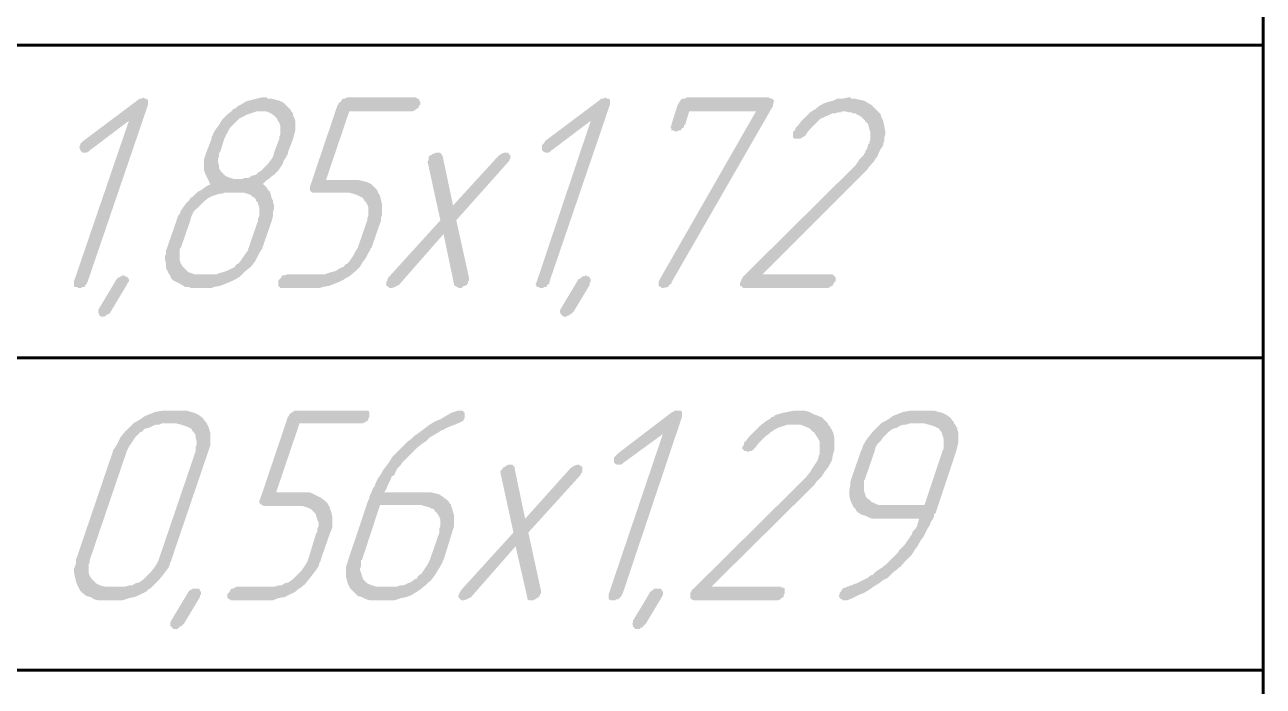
# Model space of a CAD drawing. Extents: x 346 to 4955, y 45 to 639.
# Drawn here: x 1552.69 to 1582.28, y 103.82 to 119.64 of the extents above; entities that cross this region are included whole.
import ezdxf

# ---------------------------------------------------------------- set-up
doc = ezdxf.new("R2010")
doc.units = 0
doc.header["$MEASUREMENT"] = 0
doc.layers.add('PDF _Геометрия', color=7, linetype='CONTINUOUS')
doc.layers.add('PDF _Сплошная заливка', color=7, linetype='CONTINUOUS')

msp = doc.modelspace()

# ---------------------------------------------------------------- hatches: boundary and pattern name
at = {"layer": 'PDF _Сплошная заливка', "transparency": 33554559}
for points in [[(1555.56, 117.879), (1555.586, 117.879), (1555.611, 117.853), (1555.636, 117.853), (1555.636, 117.828), (1555.636, 117.777), (1555.636, 117.727), (1554.194, 113.499), (1554.194, 113.499), (1554.168, 113.448), (1554.143, 113.423), (1554.118, 113.372), (1554.092, 113.372), (1554.067, 113.372), (1554.042, 113.347), (1553.991, 113.347), (1553.966, 113.347), (1553.966, 113.347), (1553.941, 113.372), (1553.89, 113.372), (1553.865, 113.398), (1553.865, 113.423), (1553.865, 113.448), (1553.865, 113.499), (1555.181, 117.347), (1554.244, 116.638), (1554.244, 116.638), (1554.219, 116.613), (1554.168, 116.587), (1554.118, 116.587), (1554.092, 116.587), (1554.067, 116.587), (1554.042, 116.613), (1554.017, 116.638), (1554.017, 116.638), (1554.017, 116.663), (1553.991, 116.714), (1554.017, 116.765), (1554.017, 116.765), (1554.017, 116.79), (1554.042, 116.815), (1554.092, 116.866), (1555.408, 117.853), (1555.408, 117.853), (1555.434, 117.879), (1555.484, 117.879), (1555.535, 117.904), (1555.535, 117.904)], [(1562.064, 117.879), (1562.09, 117.879), (1562.115, 117.853), (1562.115, 117.828), (1562.14, 117.803), (1562.14, 117.777), (1562.14, 117.727), (1562.115, 117.727), (1562.115, 117.701), (1562.09, 117.651), (1562.039, 117.625), (1562.039, 117.625), (1562.014, 117.6), (1561.963, 117.575), (1561.913, 117.575), (1560.445, 117.575), (1559.888, 115.929), (1560.597, 115.929), (1560.622, 115.929), (1560.672, 115.929), (1560.774, 115.904), (1560.875, 115.879), (1560.976, 115.828), (1561.052, 115.752), (1561.103, 115.701), (1561.128, 115.651), (1561.128, 115.626), (1561.153, 115.6), (1561.179, 115.55), (1561.204, 115.448), (1561.229, 115.347), (1561.229, 115.246), (1561.229, 115.094), (1561.204, 115.043), (1561.204, 114.967), (1560.976, 114.309), (1560.976, 114.309), (1560.976, 114.309), (1560.951, 114.284), (1560.951, 114.259), (1560.9, 114.183), (1560.85, 114.081), (1560.774, 113.98), (1560.698, 113.853), (1560.597, 113.752), (1560.445, 113.626), (1560.445, 113.626), (1560.419, 113.626), (1560.419, 113.6), (1560.394, 113.6), (1560.343, 113.575), (1560.318, 113.55), (1560.217, 113.499), (1560.09, 113.448), (1559.964, 113.398), (1559.812, 113.372), (1559.736, 113.347), (1559.66, 113.347), (1558.85, 113.347), (1558.8, 113.347), (1558.774, 113.372), (1558.749, 113.398), (1558.749, 113.398), (1558.749, 113.423), (1558.749, 113.474), (1558.749, 113.499), (1558.749, 113.524), (1558.749, 113.524), (1558.774, 113.55), (1558.825, 113.6), (1558.825, 113.626), (1558.85, 113.651), (1558.901, 113.651), (1558.977, 113.676), (1559.812, 113.676), (1559.863, 113.676), (1559.938, 113.702), (1560.014, 113.727), (1560.116, 113.752), (1560.192, 113.803), (1560.293, 113.853), (1560.318, 113.853), (1560.343, 113.904), (1560.394, 113.929), (1560.445, 113.98), (1560.495, 114.056), (1560.546, 114.132), (1560.597, 114.233), (1560.647, 114.309), (1560.875, 114.967), (1560.875, 114.993), (1560.875, 115.018), (1560.9, 115.069), (1560.9, 115.119), (1560.9, 115.195), (1560.9, 115.271), (1560.875, 115.347), (1560.824, 115.423), (1560.824, 115.423), (1560.799, 115.448), (1560.774, 115.499), (1560.723, 115.524), (1560.672, 115.55), (1560.622, 115.575), (1560.546, 115.6), (1560.445, 115.626), (1559.61, 115.626), (1559.584, 115.626), (1559.559, 115.626), (1559.534, 115.651), (1559.508, 115.676), (1559.508, 115.727), (1559.508, 115.777), (1560.166, 117.727), (1560.166, 117.727), (1560.192, 117.752), (1560.192, 117.777), (1560.242, 117.803), (1560.268, 117.853), (1560.293, 117.879), (1560.343, 117.879), (1560.394, 117.904), (1562.039, 117.904)], [(1566.595, 117.879), (1566.645, 117.879), (1566.67, 117.853), (1566.67, 117.853), (1566.67, 117.828), (1566.67, 117.777), (1566.67, 117.727), (1565.228, 113.499), (1565.228, 113.499), (1565.228, 113.448), (1565.177, 113.423), (1565.152, 113.372), (1565.127, 113.372), (1565.101, 113.372), (1565.076, 113.347), (1565.025, 113.347), (1565.025, 113.347), (1565, 113.347), (1564.975, 113.372), (1564.924, 113.372), (1564.924, 113.398), (1564.899, 113.423), (1564.899, 113.448), (1564.924, 113.499), (1566.215, 117.347), (1565.278, 116.638), (1565.278, 116.638), (1565.253, 116.613), (1565.203, 116.587), (1565.152, 116.587), (1565.152, 116.587), (1565.127, 116.587), (1565.076, 116.613), (1565.051, 116.638), (1565.051, 116.638), (1565.051, 116.663), (1565.051, 116.714), (1565.051, 116.765), (1565.051, 116.765), (1565.076, 116.79), (1565.101, 116.815), (1565.127, 116.866), (1566.443, 117.853), (1566.443, 117.853), (1566.468, 117.879), (1566.519, 117.879), (1566.569, 117.904), (1566.569, 117.904)], [(1570.517, 117.879), (1570.542, 117.879), (1570.568, 117.853), (1570.568, 117.853), (1570.593, 117.828), (1570.593, 117.803), (1570.568, 117.752), (1570.568, 117.701), (1568.138, 113.474), (1568.138, 113.474), (1568.138, 113.448), (1568.088, 113.423), (1568.062, 113.372), (1567.936, 113.347), (1567.936, 113.347), (1567.911, 113.347), (1567.885, 113.372), (1567.835, 113.398), (1567.835, 113.398), (1567.835, 113.423), (1567.835, 113.448), (1567.835, 113.499), (1567.86, 113.55), (1570.163, 117.575), (1568.568, 117.575), (1568.467, 117.246), (1568.442, 117.246), (1568.442, 117.195), (1568.391, 117.17), (1568.366, 117.119), (1568.341, 117.119), (1568.315, 117.119), (1568.29, 117.094), (1568.239, 117.094), (1568.239, 117.094), (1568.214, 117.094), (1568.189, 117.119), (1568.138, 117.119), (1568.138, 117.144), (1568.138, 117.17), (1568.113, 117.195), (1568.138, 117.22), (1568.138, 117.246), (1568.29, 117.727), (1568.29, 117.727), (1568.315, 117.752), (1568.315, 117.777), (1568.341, 117.803), (1568.366, 117.853), (1568.417, 117.879), (1568.467, 117.879), (1568.518, 117.904), (1570.467, 117.904)], [(1572.441, 117.879), (1572.466, 117.879), (1572.516, 117.879), (1572.618, 117.853), (1572.744, 117.828), (1572.871, 117.752), (1572.921, 117.727), (1572.972, 117.676), (1573.023, 117.625), (1573.073, 117.575), (1573.073, 117.575), (1573.099, 117.549), (1573.099, 117.549), (1573.124, 117.524), (1573.149, 117.474), (1573.149, 117.448), (1573.2, 117.347), (1573.225, 117.22), (1573.25, 117.094), (1573.25, 117.018), (1573.225, 116.942), (1573.225, 116.866), (1573.2, 116.79), (1573.2, 116.765), (1573.2, 116.765), (1573.175, 116.714), (1573.149, 116.689), (1573.124, 116.638), (1573.099, 116.587), (1573.048, 116.461), (1573.023, 116.461), (1573.023, 116.436), (1572.997, 116.41), (1572.972, 116.36), (1572.921, 116.309), (1572.871, 116.258), (1572.82, 116.182), (1572.744, 116.107), (1570.315, 113.676), (1571.96, 113.676), (1571.985, 113.676), (1572.01, 113.651), (1572.036, 113.626), (1572.036, 113.626), (1572.061, 113.6), (1572.061, 113.55), (1572.061, 113.499), (1572.036, 113.499), (1572.036, 113.474), (1572.01, 113.448), (1571.985, 113.398), (1571.96, 113.398), (1571.934, 113.372), (1571.884, 113.347), (1571.833, 113.347), (1569.885, 113.347), (1569.859, 113.347), (1569.834, 113.372), (1569.809, 113.398), (1569.783, 113.398), (1569.783, 113.423), (1569.783, 113.474), (1569.809, 113.524), (1569.809, 113.524), (1569.809, 113.55), (1569.834, 113.575), (1569.834, 113.6), (1572.542, 116.284), (1572.643, 116.436), (1572.744, 116.537), (1572.744, 116.537), (1572.744, 116.562), (1572.77, 116.587), (1572.77, 116.613), (1572.82, 116.689), (1572.846, 116.79), (1572.846, 116.79), (1572.871, 116.79), (1572.871, 116.841), (1572.896, 116.891), (1572.896, 116.967), (1572.896, 117.068), (1572.871, 117.144), (1572.846, 117.246), (1572.82, 117.296), (1572.77, 117.322), (1572.77, 117.347), (1572.77, 117.347), (1572.744, 117.372), (1572.719, 117.398), (1572.694, 117.423), (1572.668, 117.448), (1572.567, 117.499), (1572.567, 117.499), (1572.542, 117.524), (1572.516, 117.524), (1572.466, 117.524), (1572.441, 117.549), (1572.39, 117.549), (1572.263, 117.575), (1572.213, 117.575), (1572.188, 117.549), (1572.112, 117.549), (1572.061, 117.524), (1571.985, 117.524), (1571.884, 117.474), (1571.808, 117.448), (1571.783, 117.423), (1571.757, 117.423), (1571.707, 117.398), (1571.656, 117.347), (1571.58, 117.271), (1571.504, 117.195), (1571.428, 117.119), (1571.352, 117.018), (1571.352, 116.993), (1571.327, 116.993), (1571.302, 116.967), (1571.251, 116.942), (1571.251, 116.942), (1571.226, 116.917), (1571.201, 116.917), (1571.175, 116.917), (1571.15, 116.917), (1571.125, 116.917), (1571.099, 116.917), (1571.049, 116.942), (1571.049, 116.942), (1571.049, 116.967), (1571.049, 117.018), (1571.049, 117.068), (1571.074, 117.119), (1571.099, 117.119), (1571.099, 117.144), (1571.099, 117.17), (1571.125, 117.195), (1571.175, 117.246), (1571.251, 117.347), (1571.352, 117.448), (1571.454, 117.549), (1571.58, 117.625), (1571.707, 117.727), (1571.707, 117.727), (1571.732, 117.727), (1571.732, 117.727), (1571.757, 117.752), (1571.833, 117.777), (1571.909, 117.803), (1572.01, 117.828), (1572.112, 117.879), (1572.238, 117.879), (1572.365, 117.904), (1572.415, 117.904)], [(1564.215, 116.587), (1564.241, 116.587), (1564.266, 116.537), (1564.291, 116.537), (1564.291, 116.512), (1564.291, 116.486), (1564.291, 116.436), (1564.291, 116.436), (1564.266, 116.41), (1564.266, 116.385), (1564.241, 116.36), (1563.001, 114.967), (1563.304, 113.6), (1563.304, 113.575), (1563.304, 113.55), (1563.304, 113.524), (1563.279, 113.499), (1563.279, 113.499), (1563.279, 113.474), (1563.254, 113.423), (1563.203, 113.398), (1563.178, 113.398), (1563.153, 113.372), (1563.127, 113.347), (1563.077, 113.347), (1563.051, 113.347), (1563.026, 113.372), (1562.975, 113.398), (1562.975, 113.398), (1562.95, 113.423), (1562.697, 114.638), (1561.634, 113.423), (1561.533, 113.372), (1561.457, 113.347), (1561.432, 113.347), (1561.406, 113.347), (1561.381, 113.372), (1561.356, 113.398), (1561.33, 113.398), (1561.33, 113.423), (1561.33, 113.448), (1561.33, 113.499), (1561.33, 113.499), (1561.356, 113.524), (1561.356, 113.55), (1561.381, 113.6), (1562.621, 114.967), (1562.317, 116.36), (1562.343, 116.436), (1562.343, 116.461), (1562.343, 116.486), (1562.368, 116.512), (1562.419, 116.537), (1562.444, 116.562), (1562.469, 116.562), (1562.52, 116.587), (1562.571, 116.587), (1562.571, 116.587), (1562.596, 116.587), (1562.646, 116.562), (1562.646, 116.537), (1562.672, 116.512), (1562.925, 115.322), (1564.013, 116.512), (1564.089, 116.562), (1564.165, 116.587), (1564.19, 116.587)], [(1555.079, 113.626), (1555.13, 113.626), (1555.13, 113.6), (1555.155, 113.6), (1555.181, 113.55), (1555.181, 113.524), (1555.181, 113.499), (1555.155, 113.474), (1555.155, 113.474), (1555.13, 113.423), (1554.75, 112.79), (1554.725, 112.74), (1554.674, 112.714), (1554.649, 112.714), (1554.649, 112.689), (1554.624, 112.689), (1554.599, 112.664), (1554.573, 112.664), (1554.573, 112.664), (1554.523, 112.664), (1554.472, 112.689), (1554.472, 112.714), (1554.472, 112.714), (1554.447, 112.765), (1554.447, 112.79), (1554.447, 112.815), (1554.447, 112.815), (1554.472, 112.866), (1554.852, 113.499), (1554.877, 113.55), (1554.902, 113.575), (1554.928, 113.6), (1554.953, 113.6), (1554.978, 113.626), (1555.004, 113.626), (1555.029, 113.651), (1555.054, 113.651)], [(1566.139, 113.626), (1566.164, 113.626), (1566.19, 113.6), (1566.19, 113.6), (1566.215, 113.55), (1566.215, 113.524), (1566.215, 113.499), (1566.19, 113.474), (1566.19, 113.474), (1566.19, 113.423), (1565.81, 112.79), (1565.759, 112.74), (1565.734, 112.714), (1565.709, 112.714), (1565.683, 112.689), (1565.658, 112.689), (1565.633, 112.664), (1565.608, 112.664), (1565.608, 112.664), (1565.557, 112.664), (1565.532, 112.689), (1565.506, 112.714), (1565.506, 112.714), (1565.481, 112.765), (1565.481, 112.79), (1565.481, 112.815), (1565.481, 112.815), (1565.506, 112.866), (1565.886, 113.499), (1565.911, 113.55), (1565.962, 113.575), (1565.987, 113.6), (1565.987, 113.6), (1566.012, 113.626), (1566.063, 113.626), (1566.088, 113.651), (1566.088, 113.651)], [(1560.85, 110.41), (1560.9, 110.41), (1560.925, 110.36), (1560.925, 110.36), (1560.925, 110.335), (1560.925, 110.309), (1560.925, 110.259), (1560.925, 110.259), (1560.9, 110.233), (1560.9, 110.183), (1560.85, 110.157), (1560.824, 110.132), (1560.799, 110.132), (1560.774, 110.107), (1560.723, 110.107), (1559.255, 110.107), (1558.698, 108.461), (1559.382, 108.461), (1559.407, 108.461), (1559.483, 108.461), (1559.559, 108.436), (1559.66, 108.385), (1559.761, 108.335), (1559.863, 108.259), (1559.888, 108.233), (1559.938, 108.183), (1559.938, 108.157), (1559.964, 108.132), (1559.989, 108.056), (1560.014, 107.98), (1560.04, 107.879), (1560.04, 107.778), (1560.04, 107.626), (1560.014, 107.55), (1559.989, 107.499), (1559.761, 106.841), (1559.761, 106.841), (1559.761, 106.816), (1559.761, 106.816), (1559.736, 106.79), (1559.711, 106.689), (1559.66, 106.613), (1559.584, 106.512), (1559.483, 106.385), (1559.382, 106.259), (1559.255, 106.157), (1559.23, 106.157), (1559.23, 106.157), (1559.205, 106.132), (1559.179, 106.107), (1559.154, 106.082), (1559.103, 106.056), (1559.002, 106.006), (1558.901, 105.955), (1558.749, 105.93), (1558.623, 105.879), (1558.547, 105.879), (1558.471, 105.879), (1557.635, 105.879), (1557.61, 105.879), (1557.585, 105.904), (1557.534, 105.93), (1557.534, 105.93), (1557.534, 105.955), (1557.534, 105.98), (1557.534, 106.031), (1557.534, 106.031), (1557.56, 106.056), (1557.585, 106.082), (1557.61, 106.132), (1557.635, 106.157), (1557.661, 106.157), (1557.711, 106.183), (1557.762, 106.208), (1558.623, 106.208), (1558.673, 106.208), (1558.749, 106.233), (1558.825, 106.233), (1558.901, 106.284), (1559.002, 106.309), (1559.103, 106.385), (1559.103, 106.385), (1559.129, 106.411), (1559.179, 106.461), (1559.23, 106.512), (1559.306, 106.588), (1559.356, 106.664), (1559.407, 106.74), (1559.458, 106.841), (1559.66, 107.499), (1559.685, 107.499), (1559.685, 107.55), (1559.685, 107.6), (1559.711, 107.651), (1559.711, 107.727), (1559.685, 107.803), (1559.66, 107.879), (1559.635, 107.955), (1559.635, 107.955), (1559.61, 107.98), (1559.584, 108.005), (1559.534, 108.056), (1559.483, 108.081), (1559.407, 108.107), (1559.331, 108.132), (1559.23, 108.132), (1558.395, 108.132), (1558.369, 108.157), (1558.344, 108.157), (1558.319, 108.183), (1558.294, 108.208), (1558.294, 108.259), (1558.319, 108.309), (1558.977, 110.259), (1558.977, 110.259), (1559.002, 110.284), (1559.002, 110.309), (1559.027, 110.335), (1559.053, 110.36), (1559.103, 110.385), (1559.129, 110.41), (1559.205, 110.41), (1560.824, 110.41)], [(1568.315, 110.41), (1568.366, 110.41), (1568.391, 110.385), (1568.391, 110.36), (1568.391, 110.335), (1568.391, 110.309), (1568.391, 110.259), (1566.974, 106.031), (1566.949, 106.006), (1566.949, 105.98), (1566.923, 105.955), (1566.873, 105.904), (1566.873, 105.904), (1566.822, 105.904), (1566.797, 105.879), (1566.746, 105.879), (1566.746, 105.879), (1566.721, 105.879), (1566.696, 105.879), (1566.645, 105.904), (1566.645, 105.904), (1566.645, 105.93), (1566.645, 105.98), (1566.645, 106.031), (1567.936, 109.854), (1566.999, 109.17), (1566.999, 109.17), (1566.974, 109.145), (1566.923, 109.119), (1566.873, 109.119), (1566.873, 109.119), (1566.848, 109.119), (1566.797, 109.145), (1566.772, 109.17), (1566.772, 109.17), (1566.772, 109.195), (1566.772, 109.246), (1566.772, 109.271), (1566.772, 109.297), (1566.797, 109.322), (1566.822, 109.347), (1566.873, 109.398), (1568.164, 110.385), (1568.189, 110.385), (1568.214, 110.41), (1568.239, 110.41), (1568.29, 110.41), (1568.29, 110.41)], [(1571.226, 110.41), (1571.276, 110.41), (1571.327, 110.41), (1571.428, 110.385), (1571.529, 110.335), (1571.656, 110.284), (1571.732, 110.259), (1571.783, 110.208), (1571.833, 110.157), (1571.884, 110.107), (1571.884, 110.081), (1571.884, 110.081), (1571.909, 110.056), (1571.934, 110.031), (1571.934, 110.005), (1571.96, 109.98), (1572.01, 109.879), (1572.036, 109.752), (1572.036, 109.626), (1572.036, 109.55), (1572.036, 109.474), (1572.01, 109.398), (1571.985, 109.297), (1571.985, 109.297), (1571.985, 109.271), (1571.985, 109.246), (1571.96, 109.195), (1571.934, 109.145), (1571.909, 109.094), (1571.833, 108.993), (1571.833, 108.993), (1571.808, 108.967), (1571.783, 108.917), (1571.757, 108.892), (1571.732, 108.841), (1571.681, 108.79), (1571.605, 108.714), (1571.555, 108.638), (1569.1, 106.208), (1570.77, 106.208), (1570.77, 106.183), (1570.821, 106.183), (1570.846, 106.157), (1570.846, 106.132), (1570.846, 106.107), (1570.846, 106.082), (1570.846, 106.031), (1570.846, 106.031), (1570.821, 106.006), (1570.821, 105.955), (1570.77, 105.93), (1570.77, 105.93), (1570.745, 105.904), (1570.694, 105.879), (1570.644, 105.879), (1568.695, 105.879), (1568.67, 105.879), (1568.619, 105.904), (1568.594, 105.93), (1568.594, 105.93), (1568.594, 105.955), (1568.594, 106.006), (1568.594, 106.056), (1568.594, 106.056), (1568.619, 106.082), (1568.619, 106.107), (1568.644, 106.132), (1571.352, 108.816), (1571.454, 108.942), (1571.529, 109.069), (1571.529, 109.069), (1571.555, 109.094), (1571.555, 109.119), (1571.58, 109.145), (1571.631, 109.221), (1571.656, 109.297), (1571.656, 109.322), (1571.656, 109.322), (1571.681, 109.373), (1571.681, 109.423), (1571.681, 109.499), (1571.681, 109.575), (1571.681, 109.676), (1571.631, 109.778), (1571.605, 109.803), (1571.58, 109.854), (1571.58, 109.854), (1571.555, 109.879), (1571.555, 109.904), (1571.529, 109.904), (1571.479, 109.955), (1571.454, 109.98), (1571.352, 110.031), (1571.352, 110.031), (1571.327, 110.031), (1571.302, 110.056), (1571.276, 110.056), (1571.226, 110.081), (1571.175, 110.081), (1571.074, 110.081), (1571.023, 110.081), (1570.973, 110.081), (1570.922, 110.081), (1570.846, 110.056), (1570.77, 110.031), (1570.694, 110.005), (1570.593, 109.955), (1570.593, 109.955), (1570.568, 109.929), (1570.517, 109.904), (1570.467, 109.854), (1570.391, 109.803), (1570.315, 109.727), (1570.239, 109.651), (1570.138, 109.524), (1570.138, 109.524), (1570.112, 109.499), (1570.087, 109.474), (1570.062, 109.448), (1570.062, 109.448), (1570.036, 109.448), (1570.011, 109.448), (1569.96, 109.423), (1569.96, 109.423), (1569.935, 109.448), (1569.885, 109.448), (1569.859, 109.474), (1569.859, 109.474), (1569.834, 109.499), (1569.834, 109.55), (1569.859, 109.575), (1569.885, 109.651), (1569.885, 109.651), (1569.885, 109.676), (1569.91, 109.676), (1569.935, 109.702), (1569.986, 109.778), (1570.062, 109.854), (1570.163, 109.955), (1570.264, 110.056), (1570.391, 110.157), (1570.517, 110.233), (1570.517, 110.233), (1570.517, 110.259), (1570.542, 110.259), (1570.568, 110.259), (1570.618, 110.309), (1570.72, 110.335), (1570.796, 110.36), (1570.922, 110.385), (1571.049, 110.41), (1571.15, 110.41), (1571.201, 110.41)], [(1565.936, 109.119), (1565.962, 109.094), (1566.012, 109.069), (1566.012, 109.069), (1566.012, 109.043), (1566.012, 109.018), (1566.012, 108.967), (1566.012, 108.942), (1566.012, 108.942), (1565.987, 108.917), (1565.962, 108.866), (1564.722, 107.499), (1565.025, 106.107), (1565.025, 106.107), (1565.025, 106.082), (1565.025, 106.056), (1565.025, 106.031), (1565, 106.031), (1565, 106.006), (1564.975, 105.955), (1564.924, 105.93), (1564.899, 105.904), (1564.874, 105.904), (1564.848, 105.879), (1564.798, 105.879), (1564.772, 105.879), (1564.747, 105.879), (1564.696, 105.904), (1564.696, 105.93), (1564.696, 105.955), (1564.418, 107.17), (1563.355, 105.955), (1563.254, 105.904), (1563.178, 105.879), (1563.153, 105.879), (1563.127, 105.879), (1563.102, 105.904), (1563.077, 105.93), (1563.077, 105.93), (1563.051, 105.955), (1563.051, 105.98), (1563.077, 106.031), (1563.077, 106.031), (1563.077, 106.056), (1563.102, 106.082), (1563.102, 106.107), (1564.367, 107.499), (1564.064, 108.892), (1564.064, 108.967), (1564.064, 108.993), (1564.089, 108.993), (1564.114, 109.043), (1564.14, 109.069), (1564.165, 109.069), (1564.19, 109.094), (1564.241, 109.119), (1564.291, 109.119), (1564.291, 109.119), (1564.342, 109.119), (1564.367, 109.094), (1564.393, 109.069), (1564.393, 109.043), (1564.646, 107.828), (1565.734, 109.043), (1565.81, 109.094), (1565.886, 109.119), (1565.911, 109.119)], [(1556.826, 106.157), (1556.851, 106.157), (1556.876, 106.132), (1556.876, 106.107), (1556.902, 106.082), (1556.902, 106.031), (1556.902, 106.006), (1556.876, 106.006), (1556.876, 106.006), (1556.876, 105.955), (1556.497, 105.322), (1556.446, 105.271), (1556.395, 105.246), (1556.37, 105.221), (1556.37, 105.221), (1556.345, 105.195), (1556.32, 105.195), (1556.294, 105.195), (1556.294, 105.195), (1556.244, 105.195), (1556.218, 105.221), (1556.193, 105.246), (1556.193, 105.246), (1556.168, 105.271), (1556.168, 105.322), (1556.168, 105.347), (1556.168, 105.347), (1556.193, 105.398), (1556.573, 106.031), (1556.598, 106.082), (1556.623, 106.107), (1556.648, 106.132), (1556.674, 106.132), (1556.699, 106.157), (1556.75, 106.157), (1556.775, 106.157), (1556.775, 106.157)], [(1567.86, 106.157), (1567.885, 106.157), (1567.911, 106.132), (1567.911, 106.107), (1567.936, 106.082), (1567.936, 106.031), (1567.936, 106.006), (1567.936, 106.006), (1567.936, 106.006), (1567.911, 105.955), (1567.531, 105.322), (1567.48, 105.271), (1567.455, 105.246), (1567.43, 105.221), (1567.404, 105.221), (1567.379, 105.195), (1567.354, 105.195), (1567.328, 105.195), (1567.328, 105.195), (1567.278, 105.195), (1567.252, 105.221), (1567.227, 105.246), (1567.227, 105.246), (1567.227, 105.271), (1567.202, 105.322), (1567.227, 105.347), (1567.227, 105.347), (1567.227, 105.398), (1567.607, 106.031), (1567.632, 106.082), (1567.683, 106.107), (1567.708, 106.132), (1567.708, 106.132), (1567.733, 106.157), (1567.784, 106.157), (1567.809, 106.157), (1567.809, 106.157)]]:
    msp.add_hatch(color=256, dxfattribs=at).paths.add_polyline_path(points)
h = msp.add_hatch(color=256, dxfattribs=at)
h.paths.add_polyline_path([(1558.344, 117.575), (1558.294, 117.575), (1558.243, 117.575), (1558.167, 117.549), (1558.091, 117.524), (1558.015, 117.499), (1557.914, 117.448), (1557.813, 117.398), (1557.787, 117.372), (1557.762, 117.347), (1557.737, 117.322), (1557.661, 117.246), (1557.61, 117.195), (1557.56, 117.119), (1557.509, 117.018), (1557.458, 116.917), (1557.357, 116.587), (1557.332, 116.587), (1557.332, 116.537), (1557.332, 116.486), (1557.307, 116.436), (1557.307, 116.36), (1557.332, 116.284), (1557.332, 116.208), (1557.382, 116.132), (1557.382, 116.132), (1557.408, 116.107), (1557.433, 116.081), (1557.484, 116.031), (1557.534, 116.005), (1557.61, 115.98), (1557.686, 115.955), (1557.787, 115.955), (1557.838, 115.955), (1557.889, 115.955), (1557.939, 115.98), (1558.04, 115.98), (1558.116, 116.031), (1558.218, 116.056), (1558.294, 116.132), (1558.319, 116.132), (1558.344, 116.157), (1558.395, 116.208), (1558.445, 116.258), (1558.496, 116.309), (1558.572, 116.41), (1558.623, 116.486), (1558.648, 116.587), (1558.774, 116.917), (1558.774, 116.942), (1558.774, 116.967), (1558.8, 117.018), (1558.8, 117.094), (1558.8, 117.144), (1558.8, 117.22), (1558.774, 117.296), (1558.724, 117.372), (1558.724, 117.398), (1558.698, 117.423), (1558.673, 117.448), (1558.648, 117.474), (1558.572, 117.524), (1558.521, 117.549), (1558.445, 117.575)], flags=0)
h.paths.add_polyline_path([(1557.838, 115.626), (1557.458, 115.626), (1557.408, 115.6), (1557.332, 115.6), (1557.256, 115.575), (1557.18, 115.55), (1557.079, 115.499), (1556.977, 115.423), (1556.977, 115.423), (1556.952, 115.398), (1556.902, 115.347), (1556.851, 115.296), (1556.8, 115.246), (1556.724, 115.17), (1556.674, 115.069), (1556.648, 114.967), (1556.421, 114.309), (1556.421, 114.309), (1556.395, 114.284), (1556.395, 114.233), (1556.395, 114.157), (1556.395, 114.081), (1556.395, 114.005), (1556.421, 113.929), (1556.471, 113.853), (1556.471, 113.853), (1556.497, 113.828), (1556.522, 113.803), (1556.547, 113.778), (1556.598, 113.727), (1556.674, 113.702), (1556.75, 113.676), (1556.851, 113.676), (1557.231, 113.676), (1557.281, 113.676), (1557.332, 113.702), (1557.433, 113.727), (1557.509, 113.752), (1557.61, 113.803), (1557.711, 113.853), (1557.711, 113.853), (1557.737, 113.904), (1557.787, 113.929), (1557.838, 113.98), (1557.889, 114.056), (1557.939, 114.132), (1558.015, 114.233), (1558.04, 114.309), (1558.268, 114.967), (1558.268, 114.993), (1558.268, 115.018), (1558.294, 115.069), (1558.294, 115.119), (1558.294, 115.195), (1558.294, 115.271), (1558.268, 115.347), (1558.243, 115.423), (1558.218, 115.423), (1558.218, 115.448), (1558.192, 115.499), (1558.142, 115.524), (1558.091, 115.575), (1558.015, 115.6), (1557.939, 115.626)], flags=0)
h.paths.add_polyline_path([(1558.496, 117.879), (1558.572, 117.879), (1558.673, 117.853), (1558.774, 117.828), (1558.876, 117.777), (1558.951, 117.701), (1559.002, 117.651), (1559.053, 117.6), (1559.053, 117.6), (1559.053, 117.575), (1559.078, 117.549), (1559.103, 117.524), (1559.103, 117.474), (1559.129, 117.423), (1559.154, 117.347), (1559.154, 117.296), (1559.154, 117.119), (1559.129, 117.018), (1559.103, 116.917), (1558.977, 116.587), (1558.977, 116.587), (1558.977, 116.562), (1558.951, 116.512), (1558.926, 116.461), (1558.876, 116.385), (1558.85, 116.309), (1558.8, 116.233), (1558.749, 116.157), (1558.749, 116.157), (1558.724, 116.132), (1558.698, 116.107), (1558.648, 116.056), (1558.572, 116.005), (1558.521, 115.955), (1558.445, 115.904), (1558.369, 115.828), (1558.369, 115.828), (1558.395, 115.828), (1558.42, 115.803), (1558.471, 115.752), (1558.496, 115.701), (1558.547, 115.651), (1558.572, 115.575), (1558.597, 115.474), (1558.597, 115.474), (1558.623, 115.448), (1558.623, 115.398), (1558.648, 115.322), (1558.648, 115.246), (1558.623, 115.17), (1558.623, 115.069), (1558.597, 114.967), (1558.369, 114.309), (1558.369, 114.309), (1558.369, 114.309), (1558.369, 114.284), (1558.344, 114.259), (1558.294, 114.183), (1558.243, 114.081), (1558.192, 113.98), (1558.091, 113.853), (1557.964, 113.752), (1557.838, 113.626), (1557.838, 113.626), (1557.838, 113.626), (1557.813, 113.6), (1557.787, 113.6), (1557.762, 113.575), (1557.711, 113.55), (1557.61, 113.499), (1557.484, 113.448), (1557.357, 113.398), (1557.205, 113.372), (1557.155, 113.347), (1557.079, 113.347), (1556.699, 113.347), (1556.674, 113.347), (1556.598, 113.372), (1556.522, 113.372), (1556.446, 113.423), (1556.345, 113.474), (1556.244, 113.524), (1556.193, 113.575), (1556.168, 113.626), (1556.168, 113.626), (1556.168, 113.651), (1556.142, 113.676), (1556.117, 113.727), (1556.066, 113.828), (1556.066, 113.929), (1556.041, 114.031), (1556.041, 114.107), (1556.066, 114.157), (1556.066, 114.233), (1556.092, 114.309), (1556.32, 114.967), (1556.32, 114.993), (1556.345, 115.018), (1556.345, 115.069), (1556.395, 115.119), (1556.421, 115.195), (1556.471, 115.271), (1556.547, 115.372), (1556.623, 115.448), (1556.623, 115.448), (1556.648, 115.499), (1556.699, 115.524), (1556.75, 115.575), (1556.826, 115.651), (1556.927, 115.701), (1557.028, 115.777), (1557.129, 115.828), (1557.129, 115.853), (1557.104, 115.853), (1557.104, 115.879), (1557.079, 115.929), (1557.053, 115.98), (1557.028, 116.031), (1557.003, 116.081), (1556.977, 116.157), (1556.977, 116.182), (1556.977, 116.208), (1556.977, 116.233), (1556.977, 116.284), (1556.977, 116.36), (1556.977, 116.436), (1557.003, 116.512), (1557.028, 116.587), (1557.155, 116.917), (1557.155, 116.942), (1557.155, 116.942), (1557.155, 116.967), (1557.18, 116.993), (1557.205, 117.068), (1557.256, 117.144), (1557.332, 117.246), (1557.408, 117.372), (1557.534, 117.499), (1557.661, 117.6), (1557.661, 117.625), (1557.686, 117.625), (1557.737, 117.651), (1557.787, 117.701), (1557.838, 117.727), (1557.889, 117.752), (1557.964, 117.803), (1558.04, 117.828), (1558.243, 117.879), (1558.344, 117.904), (1558.471, 117.904)], flags=0)
h = msp.add_hatch(color=256, dxfattribs=at)
h.paths.add_polyline_path([(1556.32, 110.107), (1555.965, 110.107), (1555.915, 110.081), (1555.839, 110.081), (1555.763, 110.056), (1555.661, 110.005), (1555.56, 109.98), (1555.484, 109.904), (1555.459, 109.904), (1555.434, 109.879), (1555.383, 109.828), (1555.332, 109.778), (1555.282, 109.702), (1555.231, 109.626), (1555.181, 109.55), (1555.13, 109.448), (1554.244, 106.841), (1554.244, 106.841), (1554.244, 106.79), (1554.219, 106.74), (1554.219, 106.689), (1554.219, 106.613), (1554.219, 106.537), (1554.244, 106.461), (1554.295, 106.385), (1554.295, 106.385), (1554.32, 106.36), (1554.345, 106.335), (1554.396, 106.284), (1554.447, 106.259), (1554.497, 106.233), (1554.599, 106.208), (1554.674, 106.208), (1555.054, 106.208), (1555.105, 106.208), (1555.181, 106.233), (1555.257, 106.233), (1555.332, 106.284), (1555.434, 106.309), (1555.535, 106.385), (1555.535, 106.385), (1555.56, 106.411), (1555.611, 106.461), (1555.661, 106.512), (1555.712, 106.563), (1555.788, 106.664), (1555.839, 106.74), (1555.889, 106.841), (1556.775, 109.448), (1556.775, 109.448), (1556.775, 109.499), (1556.775, 109.55), (1556.8, 109.6), (1556.8, 109.676), (1556.775, 109.752), (1556.775, 109.828), (1556.724, 109.904), (1556.724, 109.904), (1556.699, 109.929), (1556.674, 109.98), (1556.623, 110.005), (1556.573, 110.031), (1556.497, 110.056), (1556.421, 110.081)], flags=0)
h.paths.add_polyline_path([(1556.497, 110.41), (1556.573, 110.41), (1556.648, 110.385), (1556.75, 110.36), (1556.851, 110.309), (1556.952, 110.233), (1556.977, 110.183), (1557.028, 110.132), (1557.028, 110.132), (1557.053, 110.081), (1557.079, 110.031), (1557.104, 109.955), (1557.129, 109.854), (1557.129, 109.727), (1557.129, 109.6), (1557.104, 109.524), (1557.079, 109.448), (1556.193, 106.841), (1556.193, 106.841), (1556.193, 106.816), (1556.193, 106.816), (1556.168, 106.79), (1556.142, 106.689), (1556.092, 106.613), (1556.016, 106.512), (1555.915, 106.385), (1555.813, 106.284), (1555.687, 106.157), (1555.661, 106.157), (1555.661, 106.157), (1555.636, 106.132), (1555.611, 106.107), (1555.586, 106.082), (1555.535, 106.056), (1555.434, 106.006), (1555.307, 105.955), (1555.181, 105.93), (1555.029, 105.879), (1554.978, 105.879), (1554.902, 105.879), (1554.523, 105.879), (1554.497, 105.879), (1554.447, 105.879), (1554.345, 105.904), (1554.27, 105.955), (1554.168, 105.98), (1554.067, 106.056), (1554.017, 106.107), (1553.991, 106.157), (1553.991, 106.157), (1553.991, 106.157), (1553.966, 106.208), (1553.941, 106.259), (1553.915, 106.335), (1553.89, 106.436), (1553.865, 106.563), (1553.865, 106.638), (1553.89, 106.689), (1553.915, 106.765), (1553.915, 106.841), (1554.801, 109.448), (1554.801, 109.448), (1554.801, 109.474), (1554.801, 109.474), (1554.826, 109.499), (1554.877, 109.575), (1554.928, 109.676), (1554.978, 109.778), (1555.079, 109.904), (1555.181, 110.005), (1555.307, 110.132), (1555.332, 110.132), (1555.332, 110.132), (1555.358, 110.157), (1555.383, 110.157), (1555.408, 110.183), (1555.459, 110.208), (1555.56, 110.284), (1555.687, 110.335), (1555.813, 110.385), (1555.965, 110.41), (1556.041, 110.41), (1556.471, 110.41)], flags=0)
h = msp.add_hatch(color=256, dxfattribs=at)
h.paths.add_polyline_path([(1562.166, 108.157), (1561.179, 108.157), (1560.748, 106.841), (1560.723, 106.841), (1560.723, 106.79), (1560.723, 106.74), (1560.723, 106.689), (1560.698, 106.613), (1560.723, 106.537), (1560.748, 106.461), (1560.774, 106.385), (1560.774, 106.385), (1560.799, 106.36), (1560.824, 106.335), (1560.875, 106.284), (1560.925, 106.259), (1561.001, 106.233), (1561.077, 106.208), (1561.179, 106.208), (1561.533, 106.208), (1561.584, 106.208), (1561.659, 106.233), (1561.735, 106.233), (1561.837, 106.284), (1561.913, 106.309), (1562.014, 106.385), (1562.039, 106.385), (1562.064, 106.411), (1562.09, 106.461), (1562.166, 106.512), (1562.216, 106.588), (1562.267, 106.664), (1562.317, 106.74), (1562.368, 106.841), (1562.596, 107.499), (1562.596, 107.499), (1562.596, 107.55), (1562.596, 107.6), (1562.621, 107.651), (1562.621, 107.727), (1562.621, 107.803), (1562.596, 107.879), (1562.545, 107.955), (1562.545, 107.955), (1562.52, 107.98), (1562.495, 108.005), (1562.469, 108.056), (1562.393, 108.081), (1562.343, 108.107), (1562.242, 108.132)], flags=0)
h.paths.add_polyline_path([(1563.153, 110.41), (1563.178, 110.385), (1563.203, 110.36), (1563.203, 110.36), (1563.203, 110.335), (1563.203, 110.284), (1563.203, 110.259), (1563.203, 110.233), (1563.178, 110.208), (1563.178, 110.183), (1563.153, 110.157), (1563.153, 110.157), (1563.127, 110.157), (1563.102, 110.132), (1563.026, 110.107), (1562.975, 110.081), (1562.9, 110.056), (1562.722, 109.98), (1562.722, 109.98), (1562.697, 109.955), (1562.672, 109.955), (1562.621, 109.929), (1562.596, 109.904), (1562.545, 109.879), (1562.419, 109.803), (1562.419, 109.803), (1562.368, 109.778), (1562.317, 109.727), (1562.267, 109.676), (1562.191, 109.626), (1562.09, 109.55), (1561.988, 109.448), (1561.887, 109.347), (1561.887, 109.347), (1561.862, 109.322), (1561.811, 109.271), (1561.761, 109.221), (1561.71, 109.17), (1561.659, 109.094), (1561.584, 109.018), (1561.533, 108.917), (1561.533, 108.892), (1561.508, 108.866), (1561.457, 108.841), (1561.432, 108.765), (1561.406, 108.714), (1561.356, 108.613), (1561.33, 108.537), (1561.28, 108.461), (1562.292, 108.461), (1562.317, 108.461), (1562.393, 108.461), (1562.495, 108.436), (1562.596, 108.411), (1562.672, 108.36), (1562.773, 108.284), (1562.824, 108.233), (1562.849, 108.183), (1562.874, 108.183), (1562.874, 108.132), (1562.9, 108.081), (1562.925, 107.98), (1562.95, 107.904), (1562.95, 107.778), (1562.95, 107.651), (1562.925, 107.575), (1562.9, 107.499), (1562.697, 106.841), (1562.697, 106.841), (1562.672, 106.816), (1562.672, 106.816), (1562.672, 106.79), (1562.621, 106.689), (1562.571, 106.613), (1562.495, 106.487), (1562.419, 106.385), (1562.292, 106.259), (1562.166, 106.157), (1562.166, 106.157), (1562.14, 106.132), (1562.14, 106.132), (1562.09, 106.107), (1562.064, 106.082), (1562.014, 106.056), (1561.938, 106.006), (1561.811, 105.955), (1561.685, 105.93), (1561.533, 105.879), (1561.457, 105.879), (1561.381, 105.879), (1561.027, 105.879), (1561.001, 105.879), (1560.925, 105.879), (1560.85, 105.904), (1560.748, 105.955), (1560.647, 105.98), (1560.571, 106.056), (1560.521, 106.107), (1560.47, 106.157), (1560.47, 106.157), (1560.47, 106.157), (1560.445, 106.208), (1560.419, 106.259), (1560.394, 106.335), (1560.369, 106.436), (1560.369, 106.563), (1560.369, 106.638), (1560.369, 106.689), (1560.394, 106.765), (1560.419, 106.841), (1560.9, 108.284), (1560.9, 108.284), (1560.925, 108.309), (1560.925, 108.36), (1560.951, 108.411), (1560.976, 108.461), (1561.001, 108.537), (1561.052, 108.613), (1561.077, 108.689), (1561.128, 108.79), (1561.204, 108.892), (1561.255, 108.993), (1561.33, 109.094), (1561.406, 109.195), (1561.482, 109.322), (1561.584, 109.423), (1561.685, 109.524), (1561.685, 109.524), (1561.71, 109.55), (1561.735, 109.575), (1561.786, 109.626), (1561.837, 109.676), (1561.913, 109.727), (1561.988, 109.803), (1562.064, 109.854), (1562.166, 109.929), (1562.267, 110.005), (1562.368, 110.081), (1562.495, 110.157), (1562.621, 110.208), (1562.748, 110.284), (1562.874, 110.36), (1563.026, 110.41), (1563.102, 110.41), (1563.127, 110.41)], flags=0)
h = msp.add_hatch(color=256, dxfattribs=at)
h.paths.add_polyline_path([(1574.187, 110.107), (1573.833, 110.107), (1573.757, 110.081), (1573.706, 110.081), (1573.605, 110.056), (1573.529, 110.005), (1573.428, 109.98), (1573.326, 109.904), (1573.326, 109.904), (1573.301, 109.879), (1573.25, 109.828), (1573.2, 109.778), (1573.149, 109.702), (1573.073, 109.626), (1573.023, 109.55), (1572.997, 109.448), (1572.77, 108.79), (1572.77, 108.79), (1572.744, 108.74), (1572.744, 108.689), (1572.744, 108.638), (1572.744, 108.562), (1572.744, 108.486), (1572.77, 108.411), (1572.795, 108.335), (1572.82, 108.335), (1572.82, 108.309), (1572.871, 108.284), (1572.921, 108.233), (1572.972, 108.208), (1573.023, 108.183), (1573.099, 108.157), (1573.2, 108.157), (1574.187, 108.157), (1574.617, 109.448), (1574.617, 109.448), (1574.642, 109.499), (1574.642, 109.55), (1574.642, 109.6), (1574.642, 109.676), (1574.642, 109.752), (1574.617, 109.828), (1574.592, 109.904), (1574.592, 109.904), (1574.566, 109.929), (1574.541, 109.98), (1574.491, 110.005), (1574.44, 110.031), (1574.364, 110.056), (1574.288, 110.081)], flags=0)
h.paths.add_polyline_path([(1574.364, 110.41), (1574.44, 110.41), (1574.516, 110.385), (1574.617, 110.36), (1574.718, 110.309), (1574.819, 110.233), (1574.845, 110.183), (1574.895, 110.132), (1574.895, 110.132), (1574.895, 110.107), (1574.921, 110.081), (1574.946, 110.031), (1574.971, 110.005), (1574.971, 109.955), (1574.997, 109.879), (1574.997, 109.828), (1574.997, 109.651), (1574.971, 109.55), (1574.946, 109.448), (1574.465, 108.005), (1574.465, 107.98), (1574.44, 107.955), (1574.415, 107.93), (1574.415, 107.879), (1574.389, 107.828), (1574.339, 107.752), (1574.313, 107.676), (1574.263, 107.6), (1574.212, 107.499), (1574.162, 107.398), (1574.086, 107.297), (1574.035, 107.195), (1573.959, 107.094), (1573.883, 106.968), (1573.782, 106.866), (1573.681, 106.765), (1573.681, 106.74), (1573.655, 106.74), (1573.63, 106.689), (1573.579, 106.664), (1573.529, 106.613), (1573.453, 106.563), (1573.377, 106.487), (1573.301, 106.411), (1573.2, 106.36), (1573.099, 106.284), (1572.972, 106.208), (1572.871, 106.132), (1572.744, 106.056), (1572.618, 106.006), (1572.466, 105.93), (1572.339, 105.879), (1572.263, 105.879), (1572.263, 105.879), (1572.238, 105.879), (1572.213, 105.904), (1572.162, 105.93), (1572.162, 105.93), (1572.162, 105.955), (1572.137, 105.98), (1572.162, 106.031), (1572.162, 106.056), (1572.162, 106.056), (1572.188, 106.082), (1572.213, 106.132), (1572.213, 106.132), (1572.238, 106.157), (1572.263, 106.183), (1572.314, 106.183), (1572.314, 106.183), (1572.339, 106.208), (1572.365, 106.208), (1572.415, 106.233), (1572.441, 106.233), (1572.491, 106.259), (1572.567, 106.284), (1572.618, 106.309), (1572.77, 106.385), (1572.82, 106.411), (1572.921, 106.487), (1572.947, 106.487), (1572.972, 106.512), (1573.023, 106.563), (1573.099, 106.613), (1573.175, 106.664), (1573.276, 106.74), (1573.377, 106.841), (1573.478, 106.942), (1573.478, 106.942), (1573.504, 106.968), (1573.554, 107.018), (1573.579, 107.069), (1573.63, 107.119), (1573.706, 107.195), (1573.757, 107.271), (1573.833, 107.373), (1573.833, 107.373), (1573.858, 107.423), (1573.883, 107.449), (1573.908, 107.524), (1573.959, 107.575), (1574.01, 107.651), (1574.035, 107.752), (1574.06, 107.828), (1573.048, 107.828), (1573.023, 107.828), (1572.947, 107.828), (1572.871, 107.854), (1572.77, 107.904), (1572.668, 107.93), (1572.567, 108.005), (1572.542, 108.056), (1572.491, 108.107), (1572.491, 108.107), (1572.491, 108.107), (1572.466, 108.157), (1572.441, 108.208), (1572.415, 108.284), (1572.39, 108.385), (1572.39, 108.512), (1572.415, 108.638), (1572.415, 108.714), (1572.441, 108.79), (1572.668, 109.448), (1572.668, 109.448), (1572.668, 109.474), (1572.694, 109.474), (1572.694, 109.499), (1572.719, 109.575), (1572.77, 109.676), (1572.846, 109.778), (1572.947, 109.904), (1573.048, 110.005), (1573.175, 110.132), (1573.2, 110.132), (1573.2, 110.132), (1573.225, 110.157), (1573.25, 110.157), (1573.276, 110.183), (1573.326, 110.208), (1573.428, 110.284), (1573.554, 110.335), (1573.681, 110.385), (1573.833, 110.41), (1573.908, 110.41), (1574.339, 110.41)], flags=0)

# ---------------------------------------------------------------- linework, layer by layer
at = {"layer": 'PDF _Геометрия', "lineweight": 60}
msp.add_lwpolyline([(1582.28, 66.83), (1515.523, 66.83), (1515.523, 193.906), (1582.28, 193.906)], close=True, dxfattribs=at)
for points in [[(1515.523, 119.155), (1582.28, 119.155)], [(1515.523, 111.68), (1582.28, 111.68)], [(1515.523, 104.205), (1582.28, 104.205)]]:
    msp.add_lwpolyline(points, dxfattribs=at)

doc.saveas('drawing.dxf')
